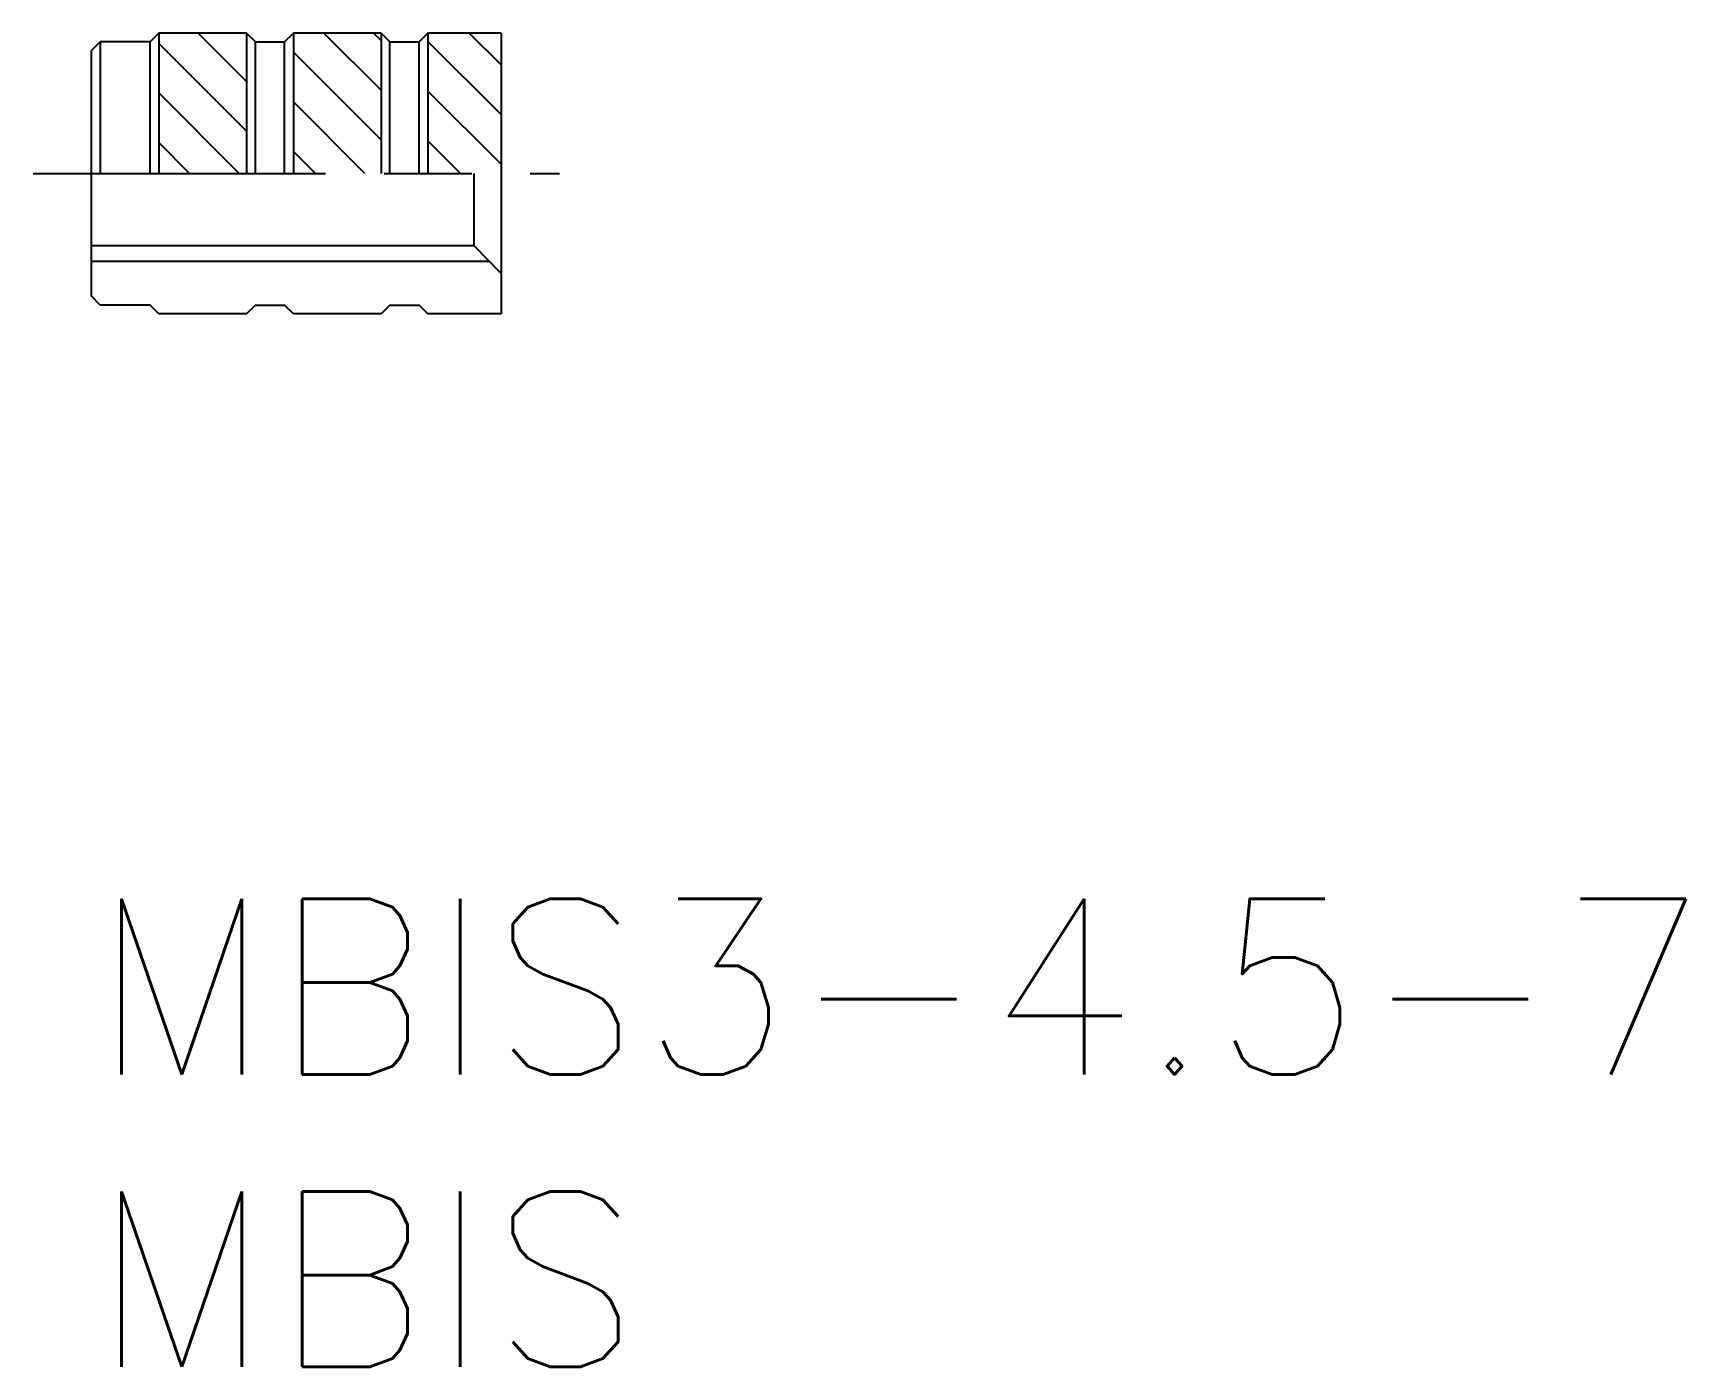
# Model space of a CAD drawing. Extents: x -1 to 27.3, y -8 to 14.8.
import ezdxf

# ---------------------------------------------------------------- set-up
doc = ezdxf.new("R2010")
doc.units = 0
doc.header["$LTSCALE"] = 0.5
doc.linetypes.add('CENTER', pattern=[50.8, 31.75, -6.35, 6.35, -6.35])
doc.linetypes.add('DASHDOT', pattern=[17, 10, -2, 3, -2])
for name, color, linetype in [('MSM_CENTER', 1, 'CENTER'), ('MSM_CONTINUOUS', 7, 'CONTINUOUS'), ('MSM_NARROW', 5, 'CONTINUOUS'), ('MSM_PART_NUMBER', 7, 'CONTINUOUS')]:
    doc.layers.add(name, color=color, linetype=linetype)
doc.styles.get("Standard").update_dxf_attribs({"font": 'txt.shx', "height": 3, "bigfont": 'bigfont.shx'})

msp = doc.modelspace()

# ---------------------------------------------------------------- linework, layer by layer
at = {"layer": 'MSM_CENTER', "linetype": 'DASHDOT'}
msp.add_line((-1, 12.4), (8, 12.4), dxfattribs=at)
at = {"layer": 'MSM_CONTINUOUS'}
for p, q in [((1.15, 14.8), (1, 14.65)), ((2.65, 14.8), (1.15, 14.8)), ((1.15, 14.8), (1.15, 12.4)), ((2.65, 13.973), (1.823, 14.8)), ((2.8, 14.65), (2.65, 14.8)), ((2.65, 14.8), (2.65, 12.402)), ((3.45, 14.8), (3.3, 14.65)), ((4.95, 14.8), (3.45, 14.8)), ((3.45, 14.8), (3.45, 12.402)), ((4.95, 13.823), (3.973, 14.8)), ((4.95, 14.672), (4.822, 14.8)), ((5.1, 14.65), (4.95, 14.8)), ((4.95, 14.8), (4.95, 12.402)), ((5.75, 14.8), (5.6, 14.65)), ((7, 14.8), (5.75, 14.8)), ((5.75, 14.8), (5.75, 12.4)), ((7, 14.255), (6.455, 14.8)), ((7, 14.8), (7, 10)), ((0.15, 14.65), (0, 14.5)), ((0, 10.3), (0, 14.5)), ((1, 14.65), (0.15, 14.65)), ((0.15, 14.65), (0.15, 12.402)), ((1, 12.4), (1, 14.65)), ((2.65, 13.124), (1.15, 14.624)), ((2.8, 14.65), (3.3, 14.65)), ((2.8, 12.4), (2.8, 14.65)), ((3.3, 12.4), (3.3, 14.65)), ((4.95, 12.975), (3.45, 14.475)), ((5.1, 14.65), (5.6, 14.65)), ((5.1, 12.4), (5.1, 14.65)), ((5.6, 12.4), (5.6, 14.65)), ((7, 13.407), (5.75, 14.657)), ((2.524, 12.402), (1.15, 13.776)), ((4.674, 12.402), (3.45, 13.626)), ((7, 12.558), (5.75, 13.808)), ((1.675, 12.402), (1.15, 12.927)), ((3.826, 12.402), (3.45, 12.778)), ((6.31, 12.4), (5.75, 12.96)), ((6.538, 12.4), (6.538, 11.171)), ((0, 11.171), (6.538, 11.171)), ((6.538, 11.171), (7, 10.69)), ((0.15, 10.15), (0, 10.3)), ((1, 10.15), (0.15, 10.15)), ((1.15, 10), (1, 10.15)), ((2.65, 10), (1.15, 10)), ((2.8, 10.15), (2.65, 10)), ((2.8, 10.15), (3.3, 10.15)), ((3.45, 10), (3.3, 10.15)), ((4.95, 10), (3.45, 10)), ((5.1, 10.15), (4.95, 10)), ((5.1, 10.15), (5.6, 10.15)), ((5.75, 10), (5.6, 10.15)), ((7, 10), (5.75, 10))]:
    msp.add_line(p, q, dxfattribs=at)
at = {"layer": 'MSM_NARROW', "linetype": 'CONTINUOUS'}
msp.add_line((-0.003, 10.9), (6.798, 10.9), dxfattribs=at)

# ---------------------------------------------------------------- texts
at = {"layer": 'MSM_PART_NUMBER'}
for s, p in [('MBIS3-4.5-7', (0, -3)), ('MBIS', (0, -8))]:
    msp.add_text(s, height=3, dxfattribs=at).set_placement(p)

doc.saveas('drawing.dxf')
